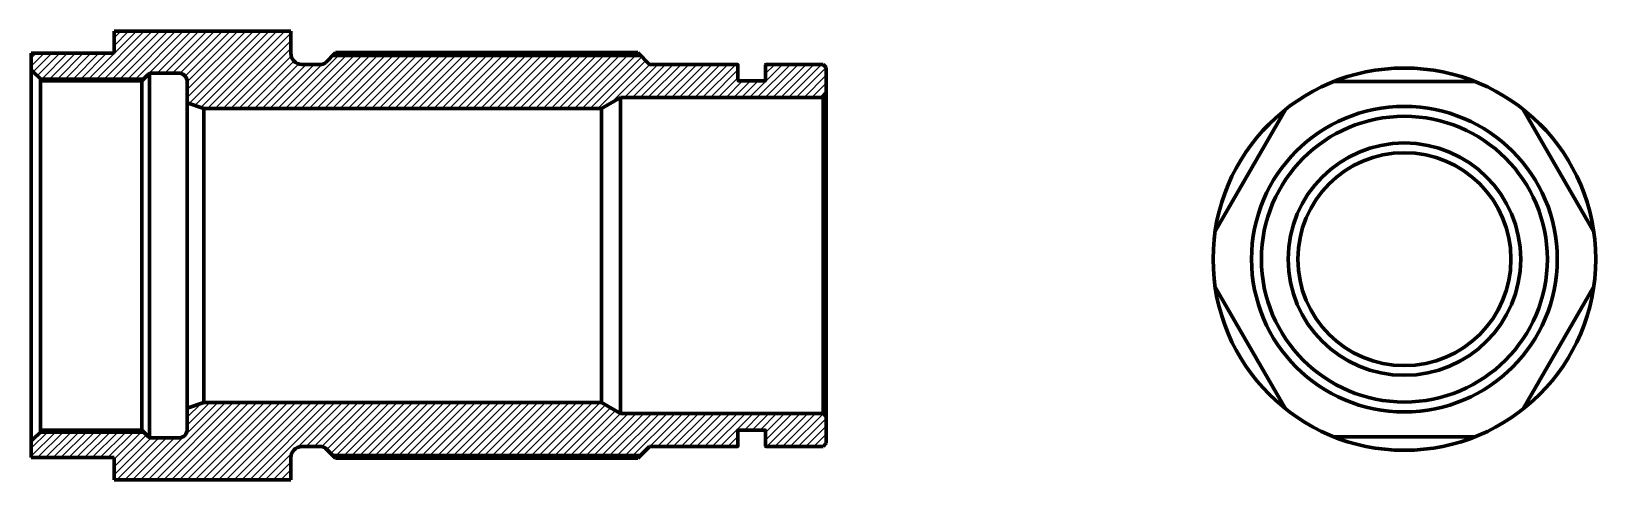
# Model space of a CAD drawing. Header units: millimetres. Extents: x 230 to 513, y 176 to 257.
import ezdxf

# ---------------------------------------------------------------- set-up
doc = ezdxf.new("R2010")
doc.units = ezdxf.units.MM
doc.linetypes.add('CENTER', pattern=[50.8, 31.75, -6.35, 6.35, -6.35])
doc.layers.add('Оси', color=1, linetype='CENTER', lineweight=30)
doc.layers.add('Основной', color=5, linetype='Continuous', lineweight=80)

msp = doc.modelspace()

# ---------------------------------------------------------------- hatches: boundary and pattern name
at = {"layer": 'Оси'}
h = msp.add_hatch(dxfattribs=at)
h.set_pattern_fill('_USER', color=256, angle=45, pattern_type=0)
h.set_pattern_definition([(45, (0, 0), (-0.7071068, 0.7071068), [])])
h.paths.add_polyline_path([(357.85, 184.97, -0.414214), (357.95, 185.07), (362.75, 185.07, -0.414214), (362.85, 184.97), (362.85, 182.17, 0.414214), (362.95, 182.07), (373.25, 182.07), (373.85, 182.67), (373.85, 187.47), (373.25, 188.07), (336.57, 188.07), (333.11, 190.07), (261.11, 190.07), (258.11, 189.07), (258.11, 185.25, -0.414214), (256.51, 183.65), (251.26, 183.65), (250.19, 184.72), (231.5, 184.72), (229.85, 183.07), (229.85, 180.07), (244.85, 180.07), (244.85, 176.07), (276.85, 176.07), (276.85, 180.07, -0.414214), (278.85, 182.07), (282.85, 182.07), (284.44, 180.47), (340.25, 180.47), (341.85, 182.07), (357.75, 182.07, 0.414214), (357.85, 182.17)])
h.paths.add_polyline_path([(340.25, 180.47), (284.44, 180.47), (284.97, 179.95), (339.72, 179.95)], flags=17)
h.paths.add_polyline_path([(373.85, 250.78), (373.25, 251.38), (362.95, 251.38, 0.414214), (362.85, 251.28), (362.85, 248.48, -0.414214), (362.75, 248.38), (357.95, 248.38, -0.414214), (357.85, 248.48), (357.85, 251.28, 0.414214), (357.75, 251.38), (341.85, 251.38), (340.25, 252.97), (284.44, 252.97), (282.85, 251.38), (278.85, 251.38, -0.414214), (276.85, 253.38), (276.85, 257.38), (244.85, 257.38), (244.85, 253.38), (229.85, 253.38), (229.85, 250.38), (231.5, 248.72), (250.19, 248.72), (251.26, 249.79), (256.51, 249.79, -0.414214), (258.11, 248.19), (258.11, 244.38), (261.11, 243.38), (333.11, 243.38), (336.57, 245.38), (373.25, 245.38), (373.85, 245.98)])
h.paths.add_polyline_path([(339.72, 253.5), (284.97, 253.5), (284.44, 252.97), (340.25, 252.97)], flags=17)

# ---------------------------------------------------------------- linework, layer by layer
at = {"layer": 'Основной'}
for p, q in [((244.85, 253.38), (244.85, 257.38)), ((244.85, 257.38), (276.85, 257.38)), ((276.85, 257.38), (276.85, 253.38)), ((229.85, 253.38), (244.85, 253.38)), ((229.85, 253.38), (229.85, 250.38)), ((283.14, 251.67), (284.97, 253.5)), ((284.44, 252.97), (340.25, 252.97)), ((284.97, 253.5), (339.72, 253.5)), ((341.85, 251.38), (339.72, 253.5)), ((229.85, 250.38), (231.85, 248.38)), ((229.85, 250.38), (229.85, 216.72)), ((249.85, 248.38), (250.97, 249.5)), ((251.26, 249.7), (251.26, 216.72)), ((251.67, 249.79), (256.51, 249.79)), ((278.85, 251.38), (282.43, 251.38)), ((357.75, 251.38), (341.85, 251.38)), ((357.85, 251.28), (357.85, 248.48)), ((362.85, 248.48), (362.85, 251.28)), ((373.25, 251.38), (362.95, 251.38)), ((373.25, 251.38), (373.85, 250.78)), ((373.85, 250.78), (373.85, 245.98)), ((250.19, 248.72), (231.5, 248.72)), ((231.5, 248.72), (231.5, 216.72)), ((231.85, 248.38), (249.85, 248.38)), ((249.85, 248.38), (249.85, 216.72)), ((258.11, 248.19), (258.11, 244.38)), ((357.95, 248.38), (362.75, 248.38)), ((261.11, 243.38), (258.11, 244.38)), ((258.11, 244.38), (258.11, 216.72)), ((336.57, 245.38), (333.11, 243.38)), ((373.25, 245.38), (336.57, 245.38)), ((336.57, 245.38), (336.57, 216.72)), ((373.25, 245.38), (373.85, 245.98)), ((373.25, 245.38), (373.25, 216.72)), ((373.85, 245.98), (373.85, 216.72)), ((333.11, 243.38), (261.11, 243.38)), ((261.11, 243.38), (261.11, 216.72)), ((333.11, 243.38), (333.11, 216.72)), ((229.85, 183.07), (229.85, 216.72)), ((231.5, 184.72), (231.5, 216.72)), ((249.85, 185.07), (249.85, 216.72)), ((251.26, 183.74), (251.26, 216.72)), ((258.11, 189.07), (258.11, 216.72)), ((261.11, 190.07), (261.11, 216.72)), ((333.11, 190.07), (333.11, 216.72)), ((336.57, 188.07), (336.57, 216.72)), ((373.25, 188.07), (373.25, 216.72)), ((373.85, 187.47), (373.85, 216.72)), ((261.11, 190.07), (258.11, 189.07)), ((333.11, 190.07), (261.11, 190.07)), ((336.57, 188.07), (333.11, 190.07)), ((258.11, 185.25), (258.11, 189.07)), ((373.25, 188.07), (336.57, 188.07)), ((373.25, 188.07), (373.85, 187.47)), ((373.85, 182.67), (373.85, 187.47)), ((229.85, 183.07), (231.85, 185.07)), ((250.19, 184.72), (231.5, 184.72)), ((231.85, 185.07), (249.85, 185.07)), ((249.85, 185.07), (250.97, 183.95)), ((357.85, 182.17), (357.85, 184.97)), ((357.95, 185.07), (362.75, 185.07)), ((362.85, 184.97), (362.85, 182.17)), ((229.85, 180.07), (229.85, 183.07)), ((251.67, 183.65), (256.51, 183.65)), ((278.85, 182.07), (282.43, 182.07)), ((283.14, 181.77), (284.97, 179.95)), ((341.85, 182.07), (339.72, 179.95)), ((357.75, 182.07), (341.85, 182.07)), ((373.25, 182.07), (362.95, 182.07)), ((373.25, 182.07), (373.85, 182.67)), ((229.85, 180.07), (244.85, 180.07)), ((244.85, 180.07), (244.85, 176.07)), ((276.85, 176.07), (276.85, 180.07)), ((284.44, 180.47), (340.25, 180.47)), ((284.97, 179.95), (339.72, 179.95)), ((244.85, 176.07), (276.85, 176.07))]:
    msp.add_line(p, q, dxfattribs=at)
for points in [[(491.31, 248.28), (465.8, 248.28)], [(457.03, 243.22), (444.28, 221.13)], [(512.84, 221.13), (500.09, 243.22)], [(444.28, 210.99), (457.03, 188.91)], [(500.09, 188.91), (512.84, 210.99)], [(465.8, 183.84), (491.31, 183.84)]]:
    msp.add_lwpolyline(points, dxfattribs=at)
for radius in [34.65, 27.69, 25.9, 21.06, 19.3]:
    msp.add_circle((478.56, 216.06), radius, dxfattribs=at)
for centre, radius, start, end in [((278.85, 253.38), 2, 180, 270), ((251.67, 248.79), 1, 90, 135), ((256.51, 248.19), 1.6, 0, 90), ((282.43, 252.38), 1, 270, 315), ((357.75, 251.28), 0.1, 0, 90), ((362.95, 251.28), 0.1, 90, 180), ((357.95, 248.48), 0.1, 180, 270), ((362.75, 248.48), 0.1, 270, 360), ((256.51, 185.25), 1.6, 270, 0), ((357.95, 184.97), 0.1, 90, 180), ((362.75, 184.97), 0.1, 0, 90), ((251.67, 184.65), 1, 225, 270), ((278.85, 180.07), 2, 90, 180), ((282.43, 181.07), 1, 45, 90), ((357.75, 182.17), 0.1, 270, 0), ((362.95, 182.17), 0.1, 180, 270)]:
    msp.add_arc(centre, radius, start, end, dxfattribs=at)

doc.saveas('drawing.dxf')
